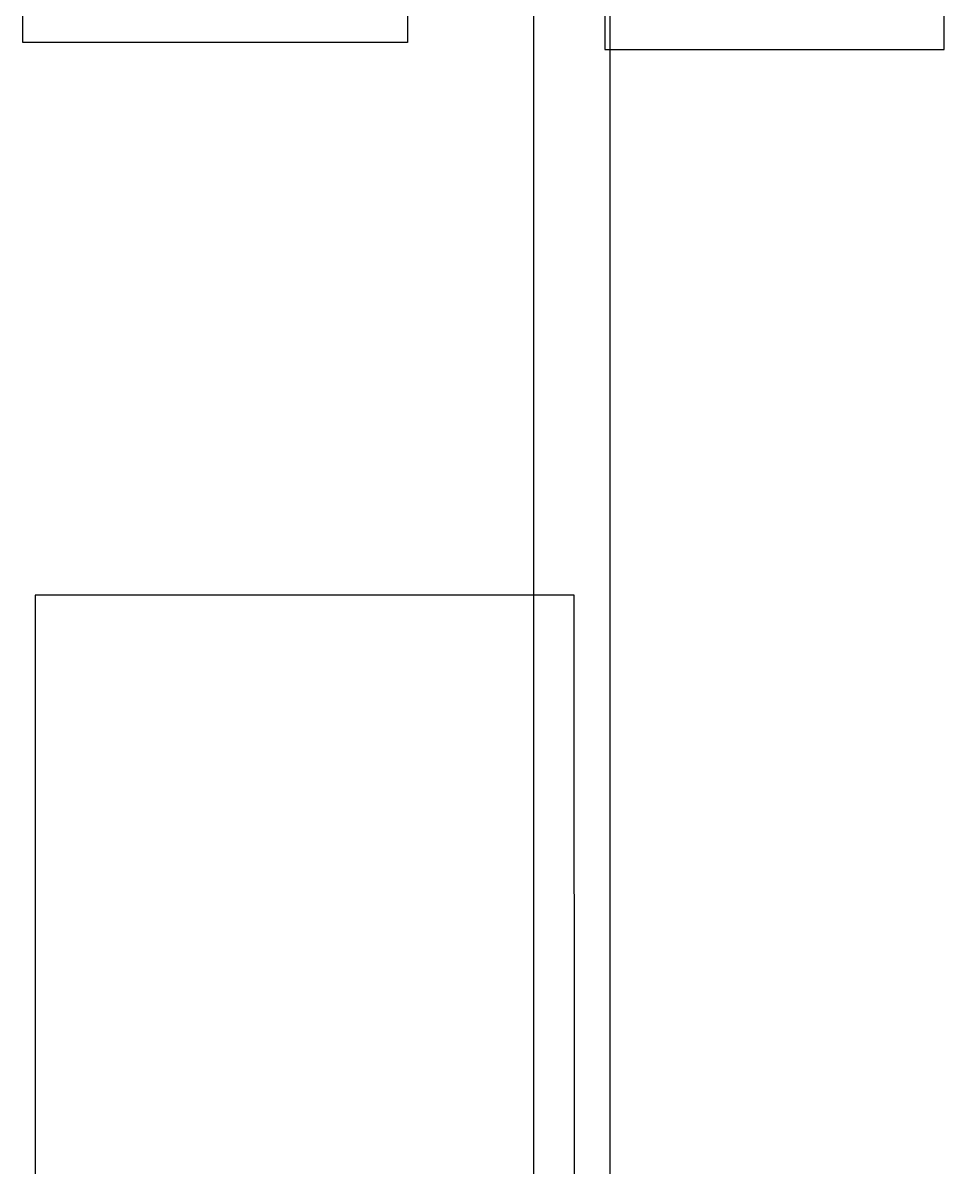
# Model space of a CAD drawing. Header units: millimetres. Extents: x -155 to 94595, y -3153 to 63413.
# Drawn here: x 71967 to 74003, y 54747 to 57277 of the extents above; entities that cross this region are included whole.
import ezdxf

# ---------------------------------------------------------------- set-up
doc = ezdxf.new("R2010")
doc.units = ezdxf.units.MM
doc.layers.add('2', color=193, linetype='Continuous')
doc.layers.add('int', color=185, linetype='Continuous')

msp = doc.modelspace()

# ---------------------------------------------------------------- linework, layer by layer
at = {"layer": '2'}
for p, q in [((71967.26, 57232.994), (71967.26, 58532.994)), ((72817.26, 58532.994), (72817.26, 57232.994)), ((72817.26, 57232.994), (71967.26, 57232.994))]:
    msp.add_line(p, q, dxfattribs=at)
at = {"layer": 'int'}
for p, q in [((73265.097, 44976.989), (73265.097, 61147.314)), ((73095.097, 44976.989), (73096.87, 61077.311)), ((73253.299, 59046.697), (73253.299, 57217.897)), ((74003.299, 57217.897), (74003.299, 59046.697)), ((73253.299, 57217.897), (74003.299, 57217.897)), ((71994.341, 56011.163), (71994.299, 51847.853)), ((73185.487, 56011.163), (71994.341, 56011.163)), ((73188.977, 51847.853), (73185.487, 56011.163))]:
    msp.add_line(p, q, dxfattribs=at)

doc.saveas('drawing.dxf')
